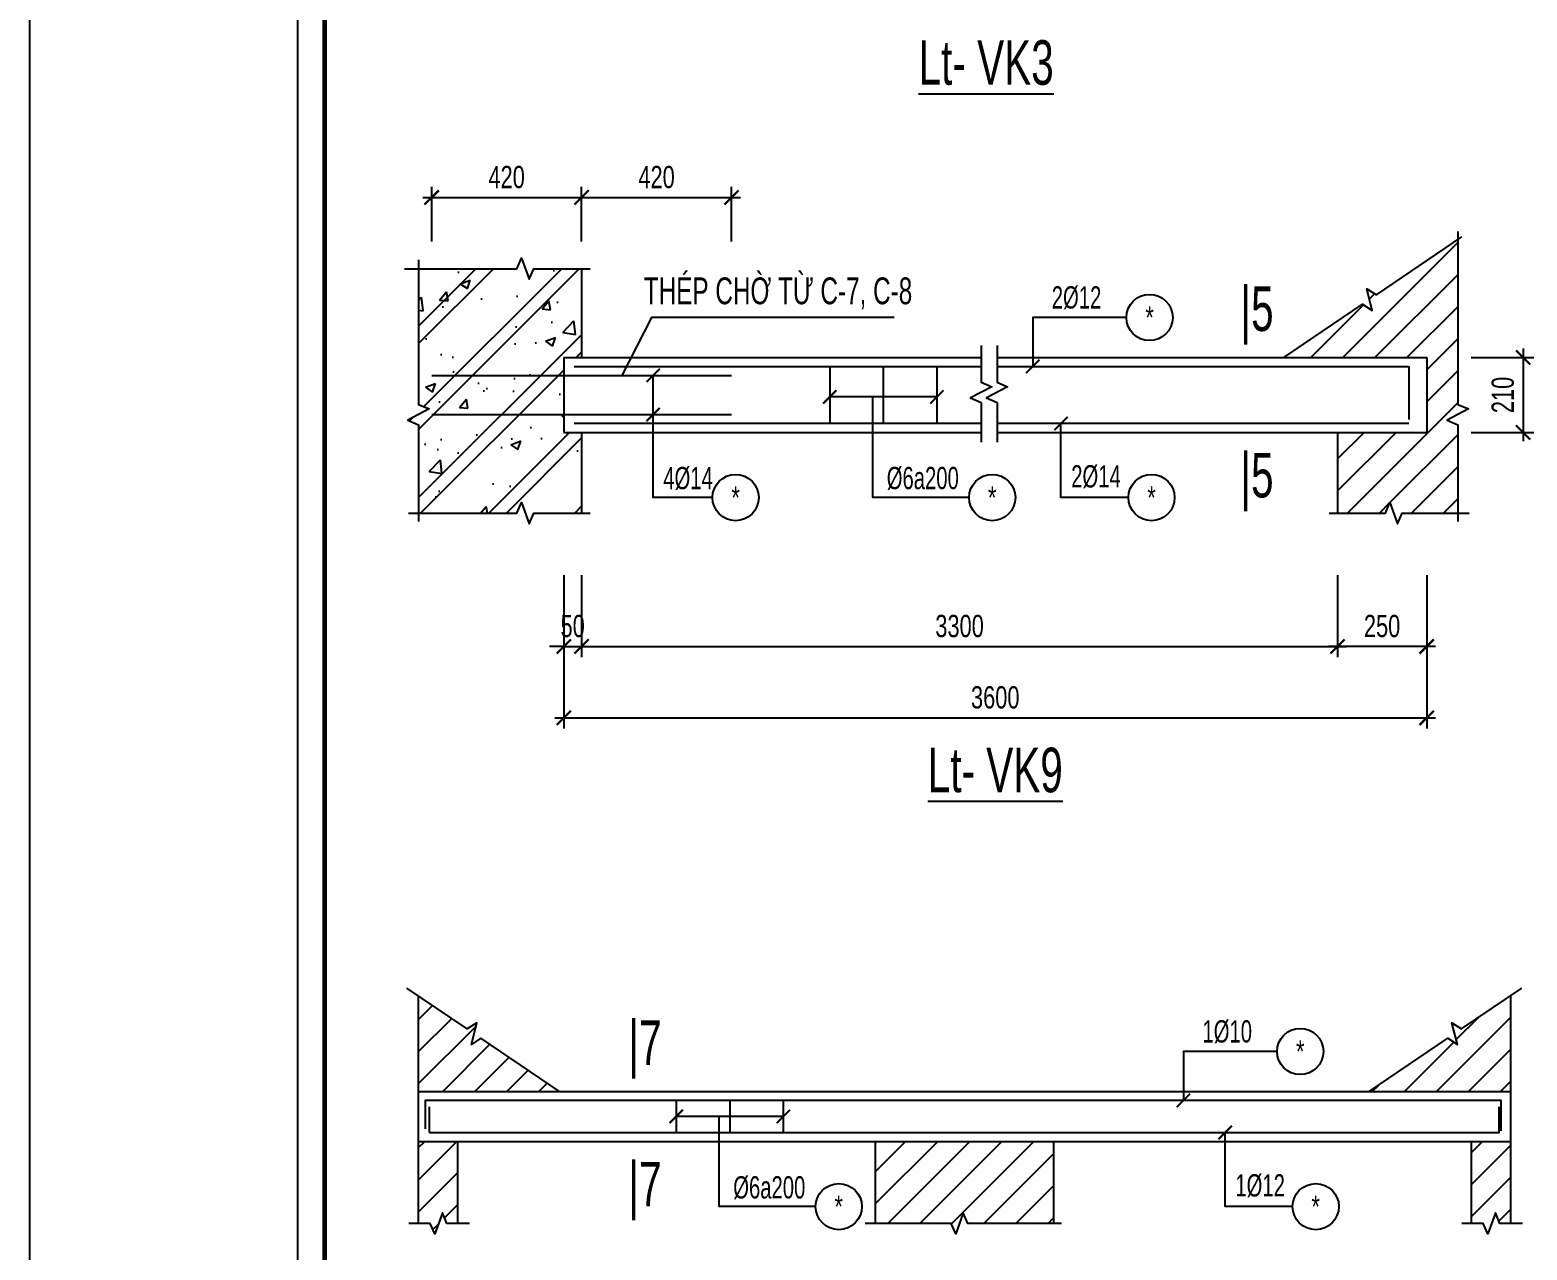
# Model space of a CAD drawing. Header units: millimetres. Extents: x 0 to 42050, y 0 to 14850.
# Drawn here: x 0 to 4194, y 3921 to 7342 of the extents above; entities that cross this region are included whole.
import ezdxf
from ezdxf.enums import TextEntityAlignment as Align

# ---------------------------------------------------------------- set-up
doc = ezdxf.new("R2010")
doc.units = ezdxf.units.MM
doc.header["$LTSCALE"] = 3
doc.header["$PDSIZE"] = -2
doc.layers.get('0').update_dxf_attribs({"color": 8, "lineweight": 5})
doc.layers.get('Defpoints').update_dxf_attribs({"color": 2})
for name, color, linetype in [('CDC-KHUNGTEN', 9, 'Continuous'), ('CDC.02.DIM', 1, 'Continuous'), ('CDC.03.BORDER', 3, 'Continuous'), ('CDC.05.STEEL', 4, 'Continuous'), ('CDC.06.TEXT', 2, 'Continuous'), ('CDC.10.HATCH', 9, 'Continuous'), ('CDC.11.NOTE', 8, 'Continuous'), ('CDC.14.STEELNUM', 9, 'Continuous')]:
    doc.layers.add(name, color=color, linetype=linetype)
doc.styles.add('arial', font='arial.ttf', dxfattribs={"width": 0.7})
doc.styles.add('KCS_SMTEXT', font='arial.ttf', dxfattribs={"width": 0.7})
doc.dimstyles.new('KCS_DIM25', dxfattribs={"dimscale": 25, "dimtxt": 2.5, "dimasz": 1.6, "dimexe": 1.2, "dimexo": 0, "dimgap": 1, "dimtad": 1, "dimdec": 0, "dimzin": 0, "dimdsep": 46, "dimtxsty": 'KCS_SMTEXT', "dimblk": 'ARCHTICK', "dimcen": 0, "dimdle": 1, "dimclrd": 256, "dimclre": 256, "dimclrt": 2, "dimadec": 0, "dimazin": 0, "dimtfac": 1, "dimtdec": 0, "dimtix": 1, "dimtmove": 2, "dimatfit": 3, "dimfxl": 1, "dimtolj": 1, "dimtzin": 0, "dimarcsym": 0})
pattern_1 = [(45, (-5599070.88, -264014.12), (-44.9012806, 44.9012806), [])]

# ---------------------------------------------------------------- blocks, each defined once
blk = doc.blocks.new('_ArchTick')
at = {"color": 0, "linetype": 'ByBlock', "const_width": 0.15}
blk.add_lwpolyline([(-0.5, -0.5), (0.5, 0.5)], dxfattribs=at)
blk = doc.blocks.new('*D119')
at = {"layer": 'CDC.02.DIM', "lineweight": -2, "transparency": 16777216}
for p, q in [((1495.5, 5813.4), (1495.5, 5583.4)), ((1545.5, 5813.4), (1545.5, 5583.4)), ((1495.5, 5613.4), (1455.5, 5613.4)), ((1495.5, 5613.4), (1545.5, 5613.4)), ((1545.5, 5613.4), (1585.5, 5613.4))]:
    blk.add_line(p, q, dxfattribs=at)
at = {"layer": 'Defpoints', "color": 0, "transparency": 16777216}
for p in [(1495.5, 5813.4), (1545.5, 5813.4), (1545.5, 5613.4)]:
    blk.add_point(p, dxfattribs=at)
at = {"layer": 'CDC.02.DIM', "lineweight": -2, "transparency": 16777216, "xscale": 40, "yscale": 40, "zscale": 40}
blk.add_blockref('_ArchTick', (1495.5, 5613.4), dxfattribs=at)
at = {"layer": 'CDC.02.DIM', "lineweight": -2, "transparency": 16777216, "xscale": 40, "yscale": 40, "zscale": 40, "rotation": 180}
blk.add_blockref('_ArchTick', (1545.5, 5613.4), dxfattribs=at)
at = {"layer": 'CDC.02.DIM', "color": 2, "transparency": 16777216, "insert": (1520.5, 5670.3), "char_height": 62.5, "attachment_point": 5, "style": 'KCS_SMTEXT'}
blk.add_mtext('\\A1;50', dxfattribs=at)
blk = doc.blocks.new('*D120')
at = {"layer": 'CDC.02.DIM', "lineweight": -2, "transparency": 16777216}
for p, q in [((3663.2, 5813.4), (3663.2, 5583.4)), ((3913.2, 5813.4), (3913.2, 5583.4)), ((3938.2, 5613.4), (3638.2, 5613.4))]:
    blk.add_line(p, q, dxfattribs=at)
at = {"layer": 'Defpoints', "color": 0, "transparency": 16777216}
for p in [(3663.2, 5813.4), (3913.2, 5813.4), (3663.2, 5613.4)]:
    blk.add_point(p, dxfattribs=at)
at = {"layer": 'CDC.02.DIM', "lineweight": -2, "transparency": 16777216, "xscale": 40, "yscale": 40, "zscale": 40, "rotation": 180}
blk.add_blockref('_ArchTick', (3663.2, 5613.4), dxfattribs=at)
at = {"layer": 'CDC.02.DIM', "lineweight": -2, "transparency": 16777216, "xscale": 40, "yscale": 40, "zscale": 40}
blk.add_blockref('_ArchTick', (3913.2, 5613.4), dxfattribs=at)
at = {"layer": 'CDC.02.DIM', "color": 2, "transparency": 16777216, "insert": (3788.2, 5670.3), "char_height": 62.5, "attachment_point": 5, "style": 'KCS_SMTEXT'}
blk.add_mtext('\\A1;250', dxfattribs=at)
blk = doc.blocks.new('*D121')
at = {"layer": 'CDC.02.DIM', "lineweight": -2, "transparency": 16777216}
for p, q in [((4037.8, 6423.4), (4213.4, 6423.4)), ((4183.4, 6448.4), (4183.4, 6188.4)), ((4037.8, 6213.4), (4213.4, 6213.4))]:
    blk.add_line(p, q, dxfattribs=at)
at = {"layer": 'Defpoints', "color": 0, "transparency": 16777216}
for p in [(4037.8, 6423.4), (4037.8, 6213.4), (4183.4, 6213.4)]:
    blk.add_point(p, dxfattribs=at)
at = {"layer": 'CDC.02.DIM', "lineweight": -2, "transparency": 16777216, "xscale": 40, "yscale": 40, "zscale": 40}
for p, rotation in [((4183.4, 6423.4), 90), ((4183.4, 6213.4), 270)]:
    blk.add_blockref('_ArchTick', p, dxfattribs=dict(at, rotation=rotation))
at = {"layer": 'CDC.02.DIM', "color": 2, "transparency": 16777216, "insert": (4126.5, 6318.4), "char_height": 62.5, "attachment_point": 5, "rotation": 90, "style": 'KCS_SMTEXT'}
blk.add_mtext('\\A1;210', dxfattribs=at)
blk = doc.blocks.new('*D122')
at = {"layer": 'CDC.02.DIM', "lineweight": -2, "transparency": 16777216}
for p, q in [((1545.5, 5813.4), (1545.5, 5583.4)), ((3663.2, 5813.4), (3663.2, 5583.4)), ((1520.5, 5613.4), (3688.2, 5613.4))]:
    blk.add_line(p, q, dxfattribs=at)
at = {"layer": 'Defpoints', "color": 0, "transparency": 16777216}
for p in [(1545.5, 5813.4), (3663.2, 5813.4), (3663.2, 5613.4)]:
    blk.add_point(p, dxfattribs=at)
at = {"layer": 'CDC.02.DIM', "lineweight": -2, "transparency": 16777216, "xscale": 40, "yscale": 40, "zscale": 40, "rotation": 180}
blk.add_blockref('_ArchTick', (1545.5, 5613.4), dxfattribs=at)
at = {"layer": 'CDC.02.DIM', "lineweight": -2, "transparency": 16777216, "xscale": 40, "yscale": 40, "zscale": 40}
blk.add_blockref('_ArchTick', (3663.2, 5613.4), dxfattribs=at)
at = {"layer": 'CDC.02.DIM', "color": 2, "transparency": 16777216, "insert": (2604.4, 5670.3), "char_height": 62.5, "attachment_point": 5, "style": 'KCS_SMTEXT'}
blk.add_mtext('\\A1;{\\fArial|b0|i0|c163|p34;3}30{\\fArial|b0|i0|c163|p34;0}', dxfattribs=at)
blk = doc.blocks.new('*D123')
at = {"layer": 'CDC.02.DIM', "lineweight": -2, "transparency": 16777216}
for p, q in [((1125.5, 6748.5), (1125.5, 6902)), ((1545.5, 6748.5), (1545.5, 6902)), ((1100.5, 6872), (1570.5, 6872))]:
    blk.add_line(p, q, dxfattribs=at)
at = {"layer": 'Defpoints', "color": 0, "transparency": 16777216}
for p in [(1545.5, 6872), (1125.5, 6748.5), (1545.5, 6748.5)]:
    blk.add_point(p, dxfattribs=at)
at = {"layer": 'CDC.02.DIM', "lineweight": -2, "transparency": 16777216, "xscale": 40, "yscale": 40, "zscale": 40, "rotation": 180}
blk.add_blockref('_ArchTick', (1125.5, 6872), dxfattribs=at)
at = {"layer": 'CDC.02.DIM', "lineweight": -2, "transparency": 16777216, "xscale": 40, "yscale": 40, "zscale": 40}
blk.add_blockref('_ArchTick', (1545.5, 6872), dxfattribs=at)
at = {"layer": 'CDC.02.DIM', "color": 2, "transparency": 16777216, "insert": (1335.5, 6928.9), "char_height": 62.5, "attachment_point": 5, "style": 'KCS_SMTEXT'}
blk.add_mtext('\\A1;420', dxfattribs=at)
blk = doc.blocks.new('*D124')
at = {"layer": 'CDC.02.DIM', "lineweight": -2, "transparency": 16777216}
for p, q in [((1545.5, 6748.5), (1545.5, 6902)), ((1965.5, 6748.5), (1965.5, 6902)), ((1520.5, 6872), (1990.5, 6872))]:
    blk.add_line(p, q, dxfattribs=at)
at = {"layer": 'Defpoints', "color": 0, "transparency": 16777216}
for p in [(1965.5, 6872), (1545.5, 6748.5), (1965.5, 6748.5)]:
    blk.add_point(p, dxfattribs=at)
at = {"layer": 'CDC.02.DIM', "lineweight": -2, "transparency": 16777216, "xscale": 40, "yscale": 40, "zscale": 40, "rotation": 180}
blk.add_blockref('_ArchTick', (1545.5, 6872), dxfattribs=at)
at = {"layer": 'CDC.02.DIM', "lineweight": -2, "transparency": 16777216, "xscale": 40, "yscale": 40, "zscale": 40}
blk.add_blockref('_ArchTick', (1965.5, 6872), dxfattribs=at)
at = {"layer": 'CDC.02.DIM', "color": 2, "transparency": 16777216, "insert": (1755.5, 6928.9), "char_height": 62.5, "attachment_point": 5, "style": 'KCS_SMTEXT'}
blk.add_mtext('\\A1;420', dxfattribs=at)
blk = doc.blocks.new('*D125')
at = {"layer": 'CDC.02.DIM', "lineweight": -2, "transparency": 16777216}
for p, q in [((1495.5, 5813.4), (1495.5, 5383.4)), ((3913.2, 5813.4), (3913.2, 5383.4)), ((1470.5, 5413.4), (3938.2, 5413.4))]:
    blk.add_line(p, q, dxfattribs=at)
at = {"layer": 'Defpoints', "color": 0, "transparency": 16777216}
for p in [(1495.5, 5813.4), (3913.2, 5813.4), (3913.2, 5413.4)]:
    blk.add_point(p, dxfattribs=at)
at = {"layer": 'CDC.02.DIM', "lineweight": -2, "transparency": 16777216, "xscale": 40, "yscale": 40, "zscale": 40, "rotation": 180}
blk.add_blockref('_ArchTick', (1495.5, 5413.4), dxfattribs=at)
at = {"layer": 'CDC.02.DIM', "lineweight": -2, "transparency": 16777216, "xscale": 40, "yscale": 40, "zscale": 40}
blk.add_blockref('_ArchTick', (3913.2, 5413.4), dxfattribs=at)
at = {"layer": 'CDC.02.DIM', "color": 2, "transparency": 16777216, "insert": (2704.4, 5470.3), "char_height": 62.5, "attachment_point": 5, "style": 'KCS_SMTEXT'}
blk.add_mtext('\\A1;{\\fArial|b0|i0|c163|p34;36}0{\\fArial|b0|i0|c163|p34;0}', dxfattribs=at)
blk = doc.blocks.new('Khung tên chuẩn')
at = {"layer": 'CDC-KHUNGTEN', "color": 8}
blk.add_lwpolyline([(75096, 1100), (83000, 1100), (83000, 58300), (3000, 58300), (3000, 1100), (75096, 1100)], dxfattribs=at)
at = {"layer": 'CDC-KHUNGTEN', "color": 255, "lineweight": 60}
blk.add_lwpolyline([(74900, 1400), (74900, 58000), (3300, 58000), (3300, 1400), (74900, 1400)], close=True, dxfattribs=at)
at = {"layer": 'Defpoints', "color": 1, "ltscale": 0.2}
blk.add_lwpolyline([(0, 0), (0, 59400), (84100, 59400), (84100, 0), (0, 0)], close=True, dxfattribs=at)

msp = doc.modelspace()

# ---------------------------------------------------------------- hatches: boundary and pattern name
at = {"layer": 'CDC.10.HATCH'}
h = msp.add_hatch(dxfattribs=at)
h.set_pattern_fill('ANSI31', color=256, scale=20, style=0)
h.set_pattern_definition([(45, (-5592052.98, -278563.907), (-44.9012806, 44.9012806), [])])
h.paths.add_polyline_path([(3810.3, 6016.7), (3797.4, 5987.1), (3663.2, 5987.1), (3663.2, 6213.4), (3913.2, 6213.4), (3913.2, 6423.4), (3513.2, 6423.4), (3733.3, 6572.7), (3760.4, 6555.5), (3745.1, 6616.2), (3772.1, 6599), (4000.2, 6753.7), (4000.2, 6292), (4029.8, 6279.2), (3970.6, 6247.6), (4000.2, 6234.8), (4000.2, 5987.1), (3844.7, 5987.1), (3831.8, 5957.5)])
at = {"layer": 'CDC.10.HATCH', "ltscale": 10}
h = msp.add_hatch(dxfattribs=at)
h.set_pattern_fill('CHAU-01', color=256, scale=40, style=0, pattern_type=2)
h.set_pattern_definition([(50, (1545.53, 5957.5), (286.904, -25.1), [30, -330]), (355, (1545.53, 5957.5), (-55.5, 300.88), [24, -264]), (100.45, (1569.44, 5955.42), (231.4, 275.78), [25.496, -280.46]), (46.184, (1545.53, 6037.5), (426.9, -66.21), [45, -495]), (96.636, (1581.1, 6032), (373.87, 389.65), [38.24, -420.69]), (351.184, (1545.53, 6037.5), (373.86, 389.65), [36, -396]), (21, (1585.53, 6017.5), (238.76, -161.05), [30, -330]), (326, (1585.53, 6017.5), (97.33, 290.06), [24, -264]), (71.45, (1605.43, 6004.1), (336.09, 129.01), [25.496, -280.46]), (37.5, (1545.53, 5957.51), (4.864, 133.158), [0, -260.8, 0, -268, 0, -265]), (7.5, (1545.53, 5957.51), (105.228, 157.765), [0, -152.8, 0, -254.8, 0, -101]), (327.5, (1456.33, 5957.51), (213.529, -9.022), [0, -100, 0, -312, 0, -414]), (317.5, (1416.33, 5957.51), (233.274, 40.04), [0, -130, 0, -207.2, 0, -294]), (45, (1545.53, 5957.51), (-120.208, 120.208), []), (45, (1545.53, 6006.51), (-120.208, 120.208), [])])
h.paths.add_polyline_path([(1088.7, 6292), (1118.3, 6279.2), (1059.1, 6247.6), (1088.7, 6234.8), (1088.7, 5987.1), (1364.2, 5987.1), (1377.1, 6016.7), (1398.6, 5957.5), (1411.5, 5987.1), (1545.5, 5987.1), (1545.5, 6213.4), (1495.5, 6213.4), (1495.5, 6423.4), (1545.5, 6423.4), (1545.5, 6672.3), (1411.5, 6672.3), (1398.6, 6642.7), (1377.1, 6701.9), (1364.2, 6672.3), (1088.7, 6672.3)])
at = {"layer": 'CDC.10.HATCH'}
h = msp.add_hatch(dxfattribs=at)
h.set_pattern_fill('ANSI31', color=256, scale=20, style=0)
h.set_pattern_definition(pattern_1)
h.paths.add_polyline_path([(1236.6, 4497.9), (1251.9, 4558.5), (1224.8, 4541.4), (1088, 4634.2), (1088, 4365.8), (1483.8, 4365.8), (1263.6, 4515.1)])
h.paths.add_polyline_path([(1155.6, 4025.5), (1168.3, 3996.1), (1198, 3996.1), (1198, 4225.8), (1088, 4225.8), (1088, 3996.1), (1121.4, 3996.1), (1134.2, 3966.7)])
h = msp.add_hatch(dxfattribs=at)
h.set_pattern_fill('ANSI31', color=256, scale=20, style=0)
h.set_pattern_definition(pattern_1)
h.paths.add_polyline_path([(4148, 4225.8), (4038, 4225.8), (4038, 3996.1), (4071.4, 3996.1), (4084.2, 3966.7), (4105.6, 4025.5), (4118.3, 3996.1), (4148, 3996.1)])
h.paths.add_polyline_path([(4148, 4365.8), (4148, 4634.2), (4011.1, 4541.4), (3984, 4558.5), (3999.3, 4497.9), (3972.3, 4515.1), (3752.2, 4365.8)])
h = msp.add_hatch(dxfattribs=at)
h.set_pattern_fill('ANSI31', color=256, scale=20, style=0)
h.set_pattern_definition(pattern_1)
h.paths.add_polyline_path([(2368, 4225.8), (2368, 3996.1), (2580.8, 3996.1), (2593.5, 3966.7), (2614.9, 4025.5), (2627.6, 3996.1), (2868, 3996.1), (2868, 4225.8)])

# ---------------------------------------------------------------- linework, layer by layer
at = {"layer": 'CDC.03.BORDER'}
for p, q in [((1545.5, 6672.3), (1545.5, 6423.4)), ((1495.5, 6423.4), (2665.1, 6423.4)), ((1495.5, 6423.4), (1495.5, 6213.4)), ((2709.4, 6423.4), (3913.2, 6423.4)), ((3913.2, 6423.4), (3913.2, 6213.4)), ((1495.5, 6213.4), (2665.1, 6213.4)), ((1545.5, 6213.4), (1545.5, 5987.1)), ((2709.4, 6213.4), (3913.2, 6213.4)), ((3663.2, 6213.4), (3663.2, 5987.1)), ((1088, 4634.2), (1088, 3996.1)), ((4148, 4634.2), (4148, 3996.1)), ((1088, 4365.8), (4148, 4365.8)), ((1088, 4365.8), (1088, 4225.8)), ((4148, 4365.8), (4148, 4225.8)), ((1088, 4225.8), (4148, 4225.8)), ((1198, 4225.8), (1198, 3996.1)), ((2368, 4225.8), (2368, 3996.1)), ((2868, 4225.8), (2868, 3996.1)), ((4038, 4225.8), (4038, 3996.1))]:
    msp.add_line(p, q, dxfattribs=at)
at = {"layer": 'CDC.05.STEEL'}
for p, q in [((1524.8, 6398.4), (2665.1, 6398.4)), ((2240.7, 6398.4), (2240.7, 6238.4)), ((2390.7, 6398.4), (2390.7, 6238.4)), ((2540.7, 6398.4), (2540.7, 6238.4)), ((2709.4, 6398.4), (3863.3, 6398.4)), ((2665.1, 6238.4), (1524.8, 6238.4)), ((3863.3, 6238.4), (2709.4, 6238.4)), ((1810.6, 4340.8), (1810.6, 4250.8)), ((1960.6, 4340.8), (1960.6, 4250.8)), ((2110.6, 4340.8), (2110.6, 4250.8))]:
    msp.add_line(p, q, dxfattribs=at)
at = {"layer": 'CDC.05.STEEL', "ltscale": 60}
for p, q in [((1125.5, 6373.4), (1965.5, 6373.4)), ((1125.5, 6263.4), (1965.5, 6263.4))]:
    msp.add_line(p, q, dxfattribs=at)
at = {"layer": 'CDC.05.STEEL'}
for points in [[(3863.3, 6398.4), (3863.3, 6249.8)], [(4121.5, 4255.4), (4121.5, 4340.8), (1107.7, 4340.8), (1107.7, 4260.7)], [(1119.6, 4250.8), (1119.6, 4322.6)], [(1119.6, 4250.8), (4115.7, 4250.8), (4115.7, 4322.6)]]:
    msp.add_lwpolyline(points, dxfattribs=at)
at = {"layer": 'CDC.11.NOTE'}
for p, q in [((2540.7, 6312.7), (2240.7, 6312.7)), ((2110.6, 4295.8), (1810.6, 4295.8))]:
    msp.add_line(p, q, dxfattribs=at)
for points in [[(3513.2, 6423.4), (3733.3, 6572.7), (3760.4, 6555.5), (3745.1, 6616.2), (3772.1, 6599), (4011.7, 6761.5)], [(4000.2, 6776.7), (4000.2, 6292), (4029.8, 6279.2), (3970.6, 6247.6), (4000.2, 6234.8), (4000.2, 5963.5)], [(1049.5, 6672.3), (1364.2, 6672.3), (1377.1, 6701.9), (1398.6, 6642.7), (1411.5, 6672.3), (1569.2, 6672.3)], [(1088.7, 6697.4), (1088.7, 6292), (1118.3, 6279.2), (1059.1, 6247.6), (1088.7, 6234.8), (1088.7, 5963.5)], [(2421.6, 6535.6), (1741.2, 6535.6), (1658.5, 6373.4)], [(3072, 6535.6), (2809.4, 6535.6), (2809.4, 6398.4)], [(2665.1, 6457.1), (2665.1, 6354.5), (2694.7, 6341.6), (2635.5, 6310.1), (2665.1, 6297.2), (2665.1, 6186.1)], [(2709.4, 6457.1), (2709.4, 6354.5), (2739, 6341.6), (2679.8, 6310.1), (2709.4, 6297.2), (2709.4, 6186.1)], [(1912.3, 6030.6), (1745.8, 6030.6), (1745.8, 6373.4)], [(2631.1, 6030.6), (2361, 6030.6), (2361, 6312.7)], [(3077.4, 6030.6), (2888.5, 6030.6), (2888.5, 6238.4)], [(1061, 5987.1), (1364.2, 5987.1), (1377.1, 6016.7), (1398.6, 5957.5), (1411.5, 5987.1), (1569.2, 5987.1)], [(3639.6, 5987.1), (3797.4, 5987.1), (3810.3, 6016.7), (3831.8, 5957.5), (3844.7, 5987.1), (4032.1, 5987.1)], [(1483.8, 4365.8), (1263.6, 4515.1), (1236.6, 4497.9), (1251.9, 4558.5), (1224.8, 4541.4), (1056, 4655.9)], [(3752.2, 4365.8), (3972.3, 4515.1), (3999.3, 4497.9), (3984, 4558.5), (4011.1, 4541.4), (4179.9, 4655.9)], [(3494.1, 4478), (3231.6, 4478), (3231.6, 4340.8)], [(2201.1, 4043), (1931, 4043), (1931, 4295.8)], [(3537.3, 4043), (3348.5, 4043), (3348.5, 4250.8)], [(1231.2, 3996.1), (1168.3, 3996.1), (1155.6, 4025.5), (1134.2, 3966.7), (1121.4, 3996.1), (1061.7, 3996.1)], [(2890.4, 3996.1), (2627.6, 3996.1), (2614.9, 4025.5), (2593.5, 3966.7), (2580.8, 3996.1), (2339.7, 3996.1)], [(4181.2, 3996.1), (4118.3, 3996.1), (4105.6, 4025.5), (4084.2, 3966.7), (4071.4, 3996.1), (4011.7, 3996.1)]]:
    msp.add_lwpolyline(points, dxfattribs=at)
at = {"layer": 'CDC.14.STEELNUM'}
for centre in [(3136.8, 6535.6, 0), (1977.1, 6030.6, 0), (2695.9, 6030.6, 0), (3142.2, 6030.6, 0), (3558.9, 4478, 0), (2265.9, 4043, 0), (3602.1, 4043, 0)]:
    msp.add_circle(centre, 64.8, dxfattribs=at)

# ---------------------------------------------------------------- block references
at = {"xscale": 0.2500000001291493, "yscale": 0.2500000001291493, "zscale": 0.2500000001291493}
msp.add_blockref('Khung tên chuẩn', (0, 0), dxfattribs=at)
at = {"layer": 'CDC.11.NOTE', "xscale": 37.5, "yscale": 37.5, "zscale": 37.5}
for p in [(2809.4, 6398.4), (1745.8, 6373.4), (2240.7, 6312.7), (2540.7, 6312.7), (1745.8, 6263.4), (2888.5, 6238.4), (3231.6, 4340.8), (1810.6, 4295.8), (2110.6, 4295.8), (3348.5, 4250.8)]:
    msp.add_blockref('_ArchTick', p, dxfattribs=at)

# ---------------------------------------------------------------- texts
at = {"layer": 'CDC.06.TEXT', "style": 'arial', "width": 0.65}
for s, height, p in [('%%ULt- VK3', 125, (2679, 7250.5)), ('THÉP CHỜ TỪ C-7, C-8', 75, (2095.8, 6613.1)), ('|5', 125, (3437.9, 6544.3)), ('2%%C12', 62.5, (2932.1, 6592)), ('2%%C14', 62.5, (2986.6, 6090.4)), ('|5', 125, (3437.9, 6077.7)), ('4%%C14', 62.5, (1843.7, 6085.6)), ('%%C6a200', 62.5, (2501.4, 6085.6)), ('%%ULt- VK9', 125, (2704.4, 5267.2)), ('|7', 125, (1723.3, 4486.7)), ('1%%C10', 62.5, (3354.3, 4534.4)), ('|7', 125, (1723.3, 4090.1)), ('%%C6a200', 62.5, (2071.3, 4097.2)), ('1%%C12', 62.5, (3446.5, 4102.8))]:
    msp.add_text(s, height=height, dxfattribs=at).set_placement(p, align=Align.MIDDLE)
at = {"layer": 'CDC.14.STEELNUM', "style": 'arial', "width": 0.7}
for p in [(3136.8, 6535.6, 0), (1977.1, 6030.6, 0), (2695.9, 6030.6, 0), (3142.2, 6030.6, 0), (3558.9, 4478, 0), (2265.9, 4043, 0), (3602.1, 4043, 0)]:
    msp.add_text('*', height=62.5, dxfattribs=at).set_placement(p, align=Align.MIDDLE_CENTER)

# ---------------------------------------------------------------- dimensions: what is measured, and where the dimension line sits
at = {"layer": 'CDC.02.DIM'}
for base, p1, p2, picture, middle in [((1545.5, 6872), (1125.5, 6748.5), (1545.5, 6748.5), '*D123', (1335.5, 6928.9)), ((1965.5, 6872), (1545.5, 6748.5), (1965.5, 6748.5), '*D124', (1755.5, 6928.9)), ((3663.2, 5613.4), (3913.2, 5813.4), (3663.2, 5813.4), '*D120', (3788.2, 5670.3))]:
    dim = msp.add_linear_dim(base=base, p1=p1, p2=p2, dimstyle='KCS_DIM25', dxfattribs=at)
    dim.commit()
    dim.dimension.update_dxf_attribs({"geometry": picture, "text_midpoint": middle})
for base, p1, p2, angle, picture, middle in [((4183.4, 6213.4), (4037.8, 6423.4), (4037.8, 6213.4), 90, '*D121', (4126.5, 6318.4)), ((1545.5, 5613.4), (1495.5, 5813.4), (1545.5, 5813.4), 180, '*D119', (1520.5, 5670.3))]:
    dim = msp.add_linear_dim(base=base, p1=p1, p2=p2, angle=angle, dimstyle='KCS_DIM25', dxfattribs=at)
    dim.commit()
    dim.dimension.update_dxf_attribs({"geometry": picture, "text_midpoint": middle})
for base, p1, p2, text, picture, middle in [((3913.2, 5413.4), (1495.5, 5813.4), (3913.2, 5813.4), '{\\fArial|b0|i0|c163|p34;36}0{\\fArial|b0|i0|c163|p34;0}', '*D125', (2704.4, 5470.3)), ((3663.2, 5613.4), (1545.5, 5813.4), (3663.2, 5813.4), '{\\fArial|b0|i0|c163|p34;3}30{\\fArial|b0|i0|c163|p34;0}', '*D122', (2604.4, 5670.3))]:
    dim = msp.add_linear_dim(base=base, p1=p1, p2=p2, text=text, dimstyle='KCS_DIM25', dxfattribs=at)
    dim.commit()
    dim.dimension.update_dxf_attribs({"geometry": picture, "text_midpoint": middle})

doc.saveas('drawing.dxf')
